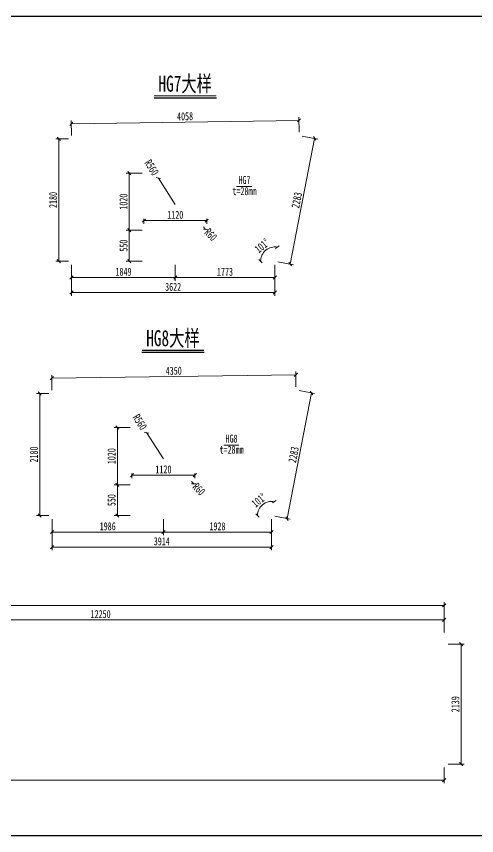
# Model space of a CAD drawing. Header units: millimetres. Extents: x -89049 to 410567, y -307459 to -100425.
# Drawn here: x 380143 to 388348, y -153251 to -138634 of the extents above; entities that cross this region are included whole.
import ezdxf
from ezdxf.enums import TextEntityAlignment as Align

# ---------------------------------------------------------------- set-up
doc = ezdxf.new("R2010")
doc.units = ezdxf.units.MM
doc.layers.get('Defpoints').update_dxf_attribs({"color": 8})
for name, color, linetype, lineweight in [('文字', 7, 'Continuous', 15), ('标注线及字体', 2, 'Continuous', 15), ('细实线', 4, 'Continuous', 15)]:
    doc.layers.add(name, color=color, linetype=linetype, lineweight=lineweight)
doc.styles.add('111', font='', dxfattribs={"width": 0.7})
doc.styles.add('BM_Dim', font='', dxfattribs={"width": 0.85})
doc.styles.get('111').set_extended_font_data('仿宋_GB2312')
doc.styles.get('BM_Dim').set_extended_font_data('仿宋_GB2312')
doc.dimstyles.new('200', dxfattribs={"dimscale": 0, "dimtxt": 2.5, "dimasz": 1, "dimexe": 1, "dimexo": 1, "dimgap": 0.6, "dimtad": 1, "dimdec": 0, "dimdsep": 46, "dimtxsty": '111', "dimblk": 'OBLIQUE', "dimcen": 0, "dimclrd": 4, "dimclre": 4, "dimclrt": 4, "dimadec": 1, "dimazin": 2, "dimtfac": 1, "dimtdec": 0, "dimtix": 1, "dimtmove": 2, "dimatfit": 3, "dimfxl": 4, "dimfxlon": 1, "dimtolj": 1, "dimlwd": -1, "dimlwe": -1, "dimarcsym": 0})

# ---------------------------------------------------------------- blocks, each defined once
blk = doc.blocks.new('_Oblique')
at = {"color": 0, "linetype": 'ByBlock', "lineweight": -2}
blk.add_line((-0.5, -0.5), (0.5, 0.5), dxfattribs=at)
blk = doc.blocks.new('*D1676')
at = {"layer": 'Defpoints', "color": 0, "transparency": 16777216}
for p in [(385180, -140489), (385184, -140759), (381127, -140820)]:
    blk.add_point(p, dxfattribs=at)
at = {"layer": '细实线', "color": 4, "transparency": 16777216}
for p, q in [((385183, -140702), (385179, -140432)), ((381126, -140762), (381122, -140493)), ((381123, -140550), (385180, -140489))]:
    blk.add_line(p, q, dxfattribs=at)
at = {"layer": '细实线', "color": 4, "transparency": 16777216, "xscale": 57.14285714285715, "yscale": 57.14285714285715, "zscale": 57.14285714285715}
for p, rotation in [((385180, -140489), 0.8593978521818196), ((381123, -140550), 180.8593978521818)]:
    blk.add_blockref('_Oblique', p, dxfattribs=dict(at, rotation=rotation))
at = {"layer": '细实线', "color": 4, "transparency": 16777216, "insert": (383150, -140417), "char_height": 142.9, "attachment_point": 5, "rotation": 0.8594, "style": '111'}
blk.add_mtext('\\A1;4058', dxfattribs=at)
blk = doc.blocks.new('*D1677')
at = {"layer": 'Defpoints', "color": 0, "transparency": 16777216}
for p in [(381127, -143000), (384749, -143000), (384749, -143562)]:
    blk.add_point(p, dxfattribs=at)
at = {"layer": '细实线', "color": 4, "transparency": 16777216}
for p, q in [((381127, -143334), (381127, -143619)), ((384749, -143334), (384749, -143619)), ((381127, -143562), (384749, -143562))]:
    blk.add_line(p, q, dxfattribs=at)
at = {"layer": '细实线', "color": 4, "transparency": 16777216, "xscale": 57.14285714285715, "yscale": 57.14285714285715, "zscale": 57.14285714285715}
for p, rotation in [((381127, -143562), 179.9999999999991), ((384749, -143562), 359.9999999999991)]:
    blk.add_blockref('_Oblique', p, dxfattribs=dict(at, rotation=rotation))
at = {"layer": '细实线', "color": 4, "transparency": 16777216, "insert": (382938, -143460), "char_height": 142.9, "attachment_point": 5, "style": '111'}
blk.add_mtext('\\A1;3622', dxfattribs=at)
blk = doc.blocks.new('*D1678')
at = {"layer": 'Defpoints', "color": 0, "transparency": 16777216}
for p in [(385184, -140759), (385460, -140812), (384749, -143000)]:
    blk.add_point(p, dxfattribs=at)
at = {"layer": '细实线', "color": 4, "transparency": 16777216}
for p, q in [((385024, -143054), (385460, -140812)), ((385240, -140770), (385516, -140823)), ((384805, -143011), (385081, -143065))]:
    blk.add_line(p, q, dxfattribs=at)
at = {"layer": '细实线', "color": 4, "transparency": 16777216, "xscale": 57.14285714285715, "yscale": 57.14285714285715, "zscale": 57.14285714285715}
for p, rotation in [((385460, -140812), 78.99999999998344), ((385024, -143054), 258.9999999999834)]:
    blk.add_blockref('_Oblique', p, dxfattribs=dict(at, rotation=rotation))
at = {"layer": '细实线', "color": 4, "transparency": 16777216, "insert": (385142, -141913), "char_height": 142.9, "attachment_point": 5, "rotation": 79, "style": '111'}
blk.add_mtext('\\A1;2283', dxfattribs=at)
blk = doc.blocks.new('*D1679')
at = {"layer": 'Defpoints', "color": 0, "transparency": 16777216}
for p in [(381127, -140820), (380901, -143000), (381127, -143000)]:
    blk.add_point(p, dxfattribs=at)
at = {"layer": '细实线', "color": 4, "transparency": 16777216}
for p, q in [((381070, -140820), (380844, -140820)), ((380901, -140820), (380901, -143000)), ((381070, -143000), (380844, -143000))]:
    blk.add_line(p, q, dxfattribs=at)
at = {"layer": '细实线', "color": 4, "transparency": 16777216, "xscale": 57.14285714285715, "yscale": 57.14285714285715, "zscale": 57.14285714285715}
for p, rotation in [((380901, -140820), 90), ((380901, -143000), 270)]:
    blk.add_blockref('_Oblique', p, dxfattribs=dict(at, rotation=rotation))
at = {"layer": '细实线', "color": 4, "transparency": 16777216, "insert": (380798, -141910), "char_height": 142.9, "attachment_point": 5, "rotation": 90, "style": '111'}
blk.add_mtext('\\A1;2180', dxfattribs=at)
blk = doc.blocks.new('*D1680')
at = {"layer": 'Defpoints', "color": 0, "transparency": 16777216}
for p in [(382976, -142450), (382156, -143000), (382976, -143000)]:
    blk.add_point(p, dxfattribs=at)
at = {"layer": '细实线', "color": 4, "transparency": 16777216}
for p, q in [((382384, -142450), (382099, -142450)), ((382156, -142450), (382156, -143000)), ((382384, -143000), (382099, -143000))]:
    blk.add_line(p, q, dxfattribs=at)
at = {"layer": '细实线', "color": 4, "transparency": 16777216, "xscale": 57.14285714285715, "yscale": 57.14285714285715, "zscale": 57.14285714285715}
for p, rotation in [((382156, -142450), 90), ((382156, -143000), 270)]:
    blk.add_blockref('_Oblique', p, dxfattribs=dict(at, rotation=rotation))
at = {"layer": '细实线', "color": 4, "transparency": 16777216, "insert": (382053, -142725), "char_height": 142.9, "attachment_point": 5, "rotation": 90, "style": '111'}
blk.add_mtext('\\A1;550', dxfattribs=at)
blk = doc.blocks.new('*D1681')
at = {"layer": 'Defpoints', "color": 0, "transparency": 16777216}
for p in [(382156, -141430), (382976, -141430), (382976, -142450)]:
    blk.add_point(p, dxfattribs=at)
at = {"layer": '细实线', "color": 4, "transparency": 16777216}
for p, q in [((382384, -141430), (382099, -141430)), ((382156, -142450), (382156, -141430)), ((382384, -142450), (382099, -142450))]:
    blk.add_line(p, q, dxfattribs=at)
at = {"layer": '细实线', "color": 4, "transparency": 16777216, "xscale": 57.14285714285715, "yscale": 57.14285714285715, "zscale": 57.14285714285715}
for p, rotation in [((382156, -141430), 90), ((382156, -142450), 270)]:
    blk.add_blockref('_Oblique', p, dxfattribs=dict(at, rotation=rotation))
at = {"layer": '细实线', "color": 4, "transparency": 16777216, "insert": (382053, -141940), "char_height": 142.9, "attachment_point": 5, "rotation": 90, "style": '111'}
blk.add_mtext('\\A1;1020', dxfattribs=at)
blk = doc.blocks.new('*D1682')
at = {"layer": 'Defpoints', "color": 0, "transparency": 16777216}
for p in [(382976, -142450), (381127, -143000), (382976, -143294)]:
    blk.add_point(p, dxfattribs=at)
at = {"layer": '细实线', "color": 4, "transparency": 16777216}
for p, q in [((381127, -143065), (381127, -143351)), ((382976, -143065), (382976, -143351)), ((381127, -143294), (382976, -143294))]:
    blk.add_line(p, q, dxfattribs=at)
at = {"layer": '细实线', "color": 4, "transparency": 16777216, "xscale": 57.14285714285715, "yscale": 57.14285714285715, "zscale": 57.14285714285715, "rotation": 180}
blk.add_blockref('_Oblique', (381127, -143294), dxfattribs=at)
at = {"layer": '细实线', "color": 4, "transparency": 16777216, "xscale": 57.14285714285715, "yscale": 57.14285714285715, "zscale": 57.14285714285715}
blk.add_blockref('_Oblique', (382976, -143294), dxfattribs=at)
at = {"layer": '细实线', "color": 4, "transparency": 16777216, "insert": (382052, -143192), "char_height": 142.9, "attachment_point": 5, "style": '111'}
blk.add_mtext('\\A1;1849', dxfattribs=at)
blk = doc.blocks.new('*D1683')
at = {"layer": 'Defpoints', "color": 0, "transparency": 16777216}
for p in [(382976, -142450), (384749, -143000), (384749, -143294)]:
    blk.add_point(p, dxfattribs=at)
at = {"layer": '细实线', "color": 4, "transparency": 16777216}
for p, q in [((382976, -143065), (382976, -143351)), ((384749, -143065), (384749, -143351)), ((382976, -143294), (384749, -143294))]:
    blk.add_line(p, q, dxfattribs=at)
at = {"layer": '细实线', "color": 4, "transparency": 16777216, "xscale": 57.14285714285715, "yscale": 57.14285714285715, "zscale": 57.14285714285715, "rotation": 180}
blk.add_blockref('_Oblique', (382976, -143294), dxfattribs=at)
at = {"layer": '细实线', "color": 4, "transparency": 16777216, "xscale": 57.14285714285715, "yscale": 57.14285714285715, "zscale": 57.14285714285715}
blk.add_blockref('_Oblique', (384749, -143294), dxfattribs=at)
at = {"layer": '细实线', "color": 4, "transparency": 16777216, "insert": (383862, -143192), "char_height": 142.9, "attachment_point": 5, "style": '111'}
blk.add_mtext('\\A1;1773', dxfattribs=at)
blk = doc.blocks.new('*D1684')
at = {"layer": 'Defpoints', "color": 0, "transparency": 16777216}
for p in [(382416, -142190), (383536, -142190), (383536, -142278)]:
    blk.add_point(p, dxfattribs=at)
at = {"layer": '细实线', "color": 4, "transparency": 16777216}
for p, q in [((382416, -142247), (382416, -142335)), ((382416, -142278), (383536, -142278)), ((383536, -142247), (383536, -142335))]:
    blk.add_line(p, q, dxfattribs=at)
at = {"layer": '细实线', "color": 4, "transparency": 16777216, "xscale": 57.14285714285715, "yscale": 57.14285714285715, "zscale": 57.14285714285715, "rotation": 180}
blk.add_blockref('_Oblique', (382416, -142278), dxfattribs=at)
at = {"layer": '细实线', "color": 4, "transparency": 16777216, "xscale": 57.14285714285715, "yscale": 57.14285714285715, "zscale": 57.14285714285715}
blk.add_blockref('_Oblique', (383536, -142278), dxfattribs=at)
at = {"layer": '细实线', "color": 4, "transparency": 16777216, "insert": (382976, -142176), "char_height": 142.9, "attachment_point": 5, "style": '111'}
blk.add_mtext('\\A1;1120', dxfattribs=at)
blk = doc.blocks.new('*D1685')
at = {"layer": 'Defpoints', "color": 0, "transparency": 16777216}
for p in [(382675, -141518), (382976, -141990)]:
    blk.add_point(p, dxfattribs=at)
at = {"layer": '细实线', "color": 4, "transparency": 16777216}
for p, q in [((382675, -141518), (382976, -141990)), ((382976, -141990), (382675, -141518))]:
    blk.add_line(p, q, dxfattribs=at)
at = {"layer": '细实线', "color": 4, "transparency": 16777216, "xscale": 57.14285714285715, "yscale": 57.14285714285715, "zscale": 57.14285714285715, "rotation": 122.5175892458309}
blk.add_blockref('_Oblique', (382675, -141518), dxfattribs=at)
at = {"layer": '细实线', "color": 4, "transparency": 16777216, "insert": (382556, -141331), "char_height": 142.9, "attachment_point": 5, "rotation": 302.5176, "style": '111'}
blk.add_mtext('\\A1;R560', dxfattribs=at)
blk = doc.blocks.new('*D1686')
at = {"layer": 'Defpoints', "color": 0, "transparency": 16777216}
for p in [(383476, -142390), (383517, -142434)]:
    blk.add_point(p, dxfattribs=at)
at = {"layer": '细实线', "color": 4, "transparency": 16777216}
for p, q in [((383517, -142434), (383476, -142390)), ((383476, -142390), (383517, -142434))]:
    blk.add_line(p, q, dxfattribs=at)
at = {"layer": '细实线', "color": 4, "transparency": 16777216, "xscale": 57.14285714285715, "yscale": 57.14285714285715, "zscale": 57.14285714285715, "rotation": 313.6470065939067}
blk.add_blockref('_Oblique', (383517, -142434), dxfattribs=at)
at = {"layer": '细实线', "color": 4, "transparency": 16777216, "insert": (383609, -142529), "char_height": 142.9, "attachment_point": 5, "rotation": 313.647, "style": '111'}
blk.add_mtext('\\A1;R60', dxfattribs=at)
blk = doc.blocks.new('*D1687')
at = {"layer": 'Defpoints', "color": 0, "transparency": 16777216}
for p in [(384827, -142597), (384535, -142867), (384352, -143000), (384714, -143000), (384755, -142966)]:
    blk.add_point(p, dxfattribs=at)
at = {"layer": '细实线', "color": 4, "transparency": 16777216}
blk.add_arc((384749, -143000), 252, 79, 180, dxfattribs=at)
at = {"layer": '细实线', "color": 4, "transparency": 16777216, "xscale": 57.14285714285715, "yscale": 57.14285714285715, "zscale": 57.14285714285715}
for p, rotation in [((384797, -142752), 348.9999999999809), ((384496, -143000), 270)]:
    blk.add_blockref('_Oblique', p, dxfattribs=dict(at, rotation=rotation))
at = {"layer": '细实线', "color": 4, "transparency": 16777216, "insert": (384523, -142727), "char_height": 142.9, "attachment_point": 5, "rotation": 39.5, "style": '111'}
blk.add_mtext('\\A1;101%%d', dxfattribs=at)
blk = doc.blocks.new('*D1707')
at = {"layer": 'Defpoints', "color": 0, "transparency": 16777216}
for p in [(385124, -145030), (380778, -145361), (385128, -145300)]:
    blk.add_point(p, dxfattribs=at)
at = {"layer": '细实线', "color": 4, "transparency": 16777216}
for p, q in [((385127, -145242), (385123, -144973)), ((380777, -145304), (380773, -145034)), ((380774, -145091), (385124, -145030))]:
    blk.add_line(p, q, dxfattribs=at)
at = {"layer": '细实线', "color": 4, "transparency": 16777216, "xscale": 57.14285714285715, "yscale": 57.14285714285715, "zscale": 57.14285714285715}
for p, rotation in [((385124, -145030), 0.8065896329673979), ((380774, -145091), 180.8065896329674)]:
    blk.add_blockref('_Oblique', p, dxfattribs=dict(at, rotation=rotation))
at = {"layer": '细实线', "color": 4, "transparency": 16777216, "insert": (382948, -144958), "char_height": 142.9, "attachment_point": 5, "rotation": 0.8066, "style": '111'}
blk.add_mtext('\\A1;4350', dxfattribs=at)
blk = doc.blocks.new('*D1708')
at = {"layer": 'Defpoints', "color": 0, "transparency": 16777216}
for p in [(380778, -147541), (384692, -147541), (384692, -148103)]:
    blk.add_point(p, dxfattribs=at)
at = {"layer": '细实线', "color": 4, "transparency": 16777216}
for p, q in [((380778, -147874), (380778, -148160)), ((384692, -147874), (384692, -148160)), ((380778, -148103), (384692, -148103))]:
    blk.add_line(p, q, dxfattribs=at)
at = {"layer": '细实线', "color": 4, "transparency": 16777216, "xscale": 57.14285714285715, "yscale": 57.14285714285715, "zscale": 57.14285714285715}
for p, rotation in [((380778, -148103), 179.999999999997), ((384692, -148103), 359.999999999997)]:
    blk.add_blockref('_Oblique', p, dxfattribs=dict(at, rotation=rotation))
at = {"layer": '细实线', "color": 4, "transparency": 16777216, "insert": (382735, -148001), "char_height": 142.9, "attachment_point": 5, "style": '111'}
blk.add_mtext('\\A1;3914', dxfattribs=at)
blk = doc.blocks.new('*D1709')
at = {"layer": 'Defpoints', "color": 0, "transparency": 16777216}
for p in [(385128, -145300), (385404, -145353), (384692, -147541)]:
    blk.add_point(p, dxfattribs=at)
at = {"layer": '细实线', "color": 4, "transparency": 16777216}
for p, q in [((384968, -147594), (385404, -145353)), ((385184, -145310), (385460, -145364)), ((384748, -147552), (385024, -147605))]:
    blk.add_line(p, q, dxfattribs=at)
at = {"layer": '细实线', "color": 4, "transparency": 16777216, "xscale": 57.14285714285715, "yscale": 57.14285714285715, "zscale": 57.14285714285715}
for p, rotation in [((385404, -145353), 78.99999999998344), ((384968, -147594), 258.9999999999834)]:
    blk.add_blockref('_Oblique', p, dxfattribs=dict(at, rotation=rotation))
at = {"layer": '细实线', "color": 4, "transparency": 16777216, "insert": (385085, -146454), "char_height": 142.9, "attachment_point": 5, "rotation": 79, "style": '111'}
blk.add_mtext('\\A1;2283', dxfattribs=at)
blk = doc.blocks.new('*D1710')
at = {"layer": 'Defpoints', "color": 0, "transparency": 16777216}
for p in [(380778, -145361), (380559, -147541), (380778, -147541)]:
    blk.add_point(p, dxfattribs=at)
at = {"layer": '细实线', "color": 4, "transparency": 16777216}
for p, q in [((380721, -145361), (380502, -145361)), ((380559, -145361), (380559, -147541)), ((380721, -147541), (380502, -147541))]:
    blk.add_line(p, q, dxfattribs=at)
at = {"layer": '细实线', "color": 4, "transparency": 16777216, "xscale": 57.14285714285715, "yscale": 57.14285714285715, "zscale": 57.14285714285715}
for p, rotation in [((380559, -145361), 90), ((380559, -147541), 270)]:
    blk.add_blockref('_Oblique', p, dxfattribs=dict(at, rotation=rotation))
at = {"layer": '细实线', "color": 4, "transparency": 16777216, "insert": (380456, -146451), "char_height": 142.9, "attachment_point": 5, "rotation": 90, "style": '111'}
blk.add_mtext('\\A1;2180', dxfattribs=at)
blk = doc.blocks.new('*D1711')
at = {"layer": 'Defpoints', "color": 0, "transparency": 16777216}
for p in [(382764, -146991), (381943, -147541), (382764, -147541)]:
    blk.add_point(p, dxfattribs=at)
at = {"layer": '细实线', "color": 4, "transparency": 16777216}
for p, q in [((382172, -146991), (381886, -146991)), ((381943, -146991), (381943, -147541)), ((382172, -147541), (381886, -147541))]:
    blk.add_line(p, q, dxfattribs=at)
at = {"layer": '细实线', "color": 4, "transparency": 16777216, "xscale": 57.14285714285715, "yscale": 57.14285714285715, "zscale": 57.14285714285715}
for p, rotation in [((381943, -146991), 90), ((381943, -147541), 270)]:
    blk.add_blockref('_Oblique', p, dxfattribs=dict(at, rotation=rotation))
at = {"layer": '细实线', "color": 4, "transparency": 16777216, "insert": (381841, -147266), "char_height": 142.9, "attachment_point": 5, "rotation": 90, "style": '111'}
blk.add_mtext('\\A1;550', dxfattribs=at)
blk = doc.blocks.new('*D1712')
at = {"layer": 'Defpoints', "color": 0, "transparency": 16777216}
for p in [(381943, -145971), (382764, -145971), (382764, -146991)]:
    blk.add_point(p, dxfattribs=at)
at = {"layer": '细实线', "color": 4, "transparency": 16777216}
for p, q in [((382172, -145971), (381886, -145971)), ((381943, -146991), (381943, -145971)), ((382172, -146991), (381886, -146991))]:
    blk.add_line(p, q, dxfattribs=at)
at = {"layer": '细实线', "color": 4, "transparency": 16777216, "xscale": 57.14285714285715, "yscale": 57.14285714285715, "zscale": 57.14285714285715}
for p, rotation in [((381943, -145971), 90), ((381943, -146991), 270)]:
    blk.add_blockref('_Oblique', p, dxfattribs=dict(at, rotation=rotation))
at = {"layer": '细实线', "color": 4, "transparency": 16777216, "insert": (381841, -146481), "char_height": 142.9, "attachment_point": 5, "rotation": 90, "style": '111'}
blk.add_mtext('\\A1;1020', dxfattribs=at)
blk = doc.blocks.new('*D1713')
at = {"layer": 'Defpoints', "color": 0, "transparency": 16777216}
for p in [(382764, -146531), (380778, -147541), (382764, -147835)]:
    blk.add_point(p, dxfattribs=at)
at = {"layer": '细实线', "color": 4, "transparency": 16777216}
for p, q in [((380778, -147606), (380778, -147892)), ((382764, -147606), (382764, -147892)), ((380778, -147835), (382764, -147835))]:
    blk.add_line(p, q, dxfattribs=at)
at = {"layer": '细实线', "color": 4, "transparency": 16777216, "xscale": 57.14285714285715, "yscale": 57.14285714285715, "zscale": 57.14285714285715, "rotation": 180}
blk.add_blockref('_Oblique', (380778, -147835), dxfattribs=at)
at = {"layer": '细实线', "color": 4, "transparency": 16777216, "xscale": 57.14285714285715, "yscale": 57.14285714285715, "zscale": 57.14285714285715}
blk.add_blockref('_Oblique', (382764, -147835), dxfattribs=at)
at = {"layer": '细实线', "color": 4, "transparency": 16777216, "insert": (381771, -147733), "char_height": 142.9, "attachment_point": 5, "style": '111'}
blk.add_mtext('\\A1;1986', dxfattribs=at)
blk = doc.blocks.new('*D1714')
at = {"layer": 'Defpoints', "color": 0, "transparency": 16777216}
for p in [(382764, -146531), (384692, -147541), (384692, -147835)]:
    blk.add_point(p, dxfattribs=at)
at = {"layer": '细实线', "color": 4, "transparency": 16777216}
for p, q in [((382764, -147606), (382764, -147892)), ((384692, -147606), (384692, -147892)), ((382764, -147835), (384692, -147835))]:
    blk.add_line(p, q, dxfattribs=at)
at = {"layer": '细实线', "color": 4, "transparency": 16777216, "xscale": 57.14285714285715, "yscale": 57.14285714285715, "zscale": 57.14285714285715, "rotation": 180}
blk.add_blockref('_Oblique', (382764, -147835), dxfattribs=at)
at = {"layer": '细实线', "color": 4, "transparency": 16777216, "xscale": 57.14285714285715, "yscale": 57.14285714285715, "zscale": 57.14285714285715}
blk.add_blockref('_Oblique', (384692, -147835), dxfattribs=at)
at = {"layer": '细实线', "color": 4, "transparency": 16777216, "insert": (383728, -147733), "char_height": 142.9, "attachment_point": 5, "style": '111'}
blk.add_mtext('\\A1;1928', dxfattribs=at)
blk = doc.blocks.new('*D1715')
at = {"layer": 'Defpoints', "color": 0, "transparency": 16777216}
for p in [(382204, -146731), (383324, -146731), (383324, -146819)]:
    blk.add_point(p, dxfattribs=at)
at = {"layer": '细实线', "color": 4, "transparency": 16777216}
for p, q in [((382204, -146788), (382204, -146876)), ((382204, -146819), (383324, -146819)), ((383324, -146788), (383324, -146876))]:
    blk.add_line(p, q, dxfattribs=at)
at = {"layer": '细实线', "color": 4, "transparency": 16777216, "xscale": 57.14285714285715, "yscale": 57.14285714285715, "zscale": 57.14285714285715, "rotation": 180}
blk.add_blockref('_Oblique', (382204, -146819), dxfattribs=at)
at = {"layer": '细实线', "color": 4, "transparency": 16777216, "xscale": 57.14285714285715, "yscale": 57.14285714285715, "zscale": 57.14285714285715}
blk.add_blockref('_Oblique', (383324, -146819), dxfattribs=at)
at = {"layer": '细实线', "color": 4, "transparency": 16777216, "insert": (382764, -146717), "char_height": 142.9, "attachment_point": 5, "style": '111'}
blk.add_mtext('\\A1;1120', dxfattribs=at)
blk = doc.blocks.new('*D1716')
at = {"layer": 'Defpoints', "color": 0, "transparency": 16777216}
for p in [(382463, -146059), (382764, -146531)]:
    blk.add_point(p, dxfattribs=at)
at = {"layer": '细实线', "color": 4, "transparency": 16777216}
for p, q in [((382463, -146059), (382764, -146531)), ((382764, -146531), (382463, -146059))]:
    blk.add_line(p, q, dxfattribs=at)
at = {"layer": '细实线', "color": 4, "transparency": 16777216, "xscale": 57.14285714285715, "yscale": 57.14285714285715, "zscale": 57.14285714285715, "rotation": 122.5175892458309}
blk.add_blockref('_Oblique', (382463, -146059), dxfattribs=at)
at = {"layer": '细实线', "color": 4, "transparency": 16777216, "insert": (382344, -145872), "char_height": 142.9, "attachment_point": 5, "rotation": 302.5176, "style": '111'}
blk.add_mtext('\\A1;R560', dxfattribs=at)
blk = doc.blocks.new('*D1717')
at = {"layer": 'Defpoints', "color": 0, "transparency": 16777216}
for p in [(383264, -146931), (383305, -146974)]:
    blk.add_point(p, dxfattribs=at)
at = {"layer": '细实线', "color": 4, "transparency": 16777216}
for p, q in [((383305, -146974), (383264, -146931)), ((383264, -146931), (383305, -146974))]:
    blk.add_line(p, q, dxfattribs=at)
at = {"layer": '细实线', "color": 4, "transparency": 16777216, "xscale": 57.14285714285715, "yscale": 57.14285714285715, "zscale": 57.14285714285715, "rotation": 313.6470065939067}
blk.add_blockref('_Oblique', (383305, -146974), dxfattribs=at)
at = {"layer": '细实线', "color": 4, "transparency": 16777216, "insert": (383397, -147070), "char_height": 142.9, "attachment_point": 5, "rotation": 313.647, "style": '111'}
blk.add_mtext('\\A1;R60', dxfattribs=at)
blk = doc.blocks.new('*D1718')
at = {"layer": 'Defpoints', "color": 0, "transparency": 16777216}
for p in [(384771, -147138), (384478, -147407), (384295, -147541), (384657, -147541), (384699, -147507)]:
    blk.add_point(p, dxfattribs=at)
at = {"layer": '细实线', "color": 4, "transparency": 16777216}
blk.add_arc((384692, -147541), 252, 79, 180, dxfattribs=at)
at = {"layer": '细实线', "color": 4, "transparency": 16777216, "xscale": 57.14285714285715, "yscale": 57.14285714285715, "zscale": 57.14285714285715}
for p, rotation in [((384740, -147293), 348.9999999999809), ((384440, -147541), 270)]:
    blk.add_blockref('_Oblique', p, dxfattribs=dict(at, rotation=rotation))
at = {"layer": '细实线', "color": 4, "transparency": 16777216, "insert": (384467, -147267), "char_height": 142.9, "attachment_point": 5, "rotation": 39.5, "style": '111'}
blk.add_mtext('\\A1;101%%d', dxfattribs=at)
blk = doc.blocks.new('*D1731')
at = {"layer": 'Defpoints', "color": 0, "transparency": 16777216}
for p in [(369245, -151976), (387770, -151976), (387770, -152261)]:
    blk.add_point(p, dxfattribs=at)
at = {"layer": '细实线', "color": 4, "transparency": 16777216}
for p, q in [((369245, -152033), (369245, -152318)), ((387770, -152033), (387770, -152318)), ((369245, -152261), (387770, -152261))]:
    blk.add_line(p, q, dxfattribs=at)
at = {"layer": '细实线', "color": 4, "transparency": 16777216, "xscale": 57.14285714285715, "yscale": 57.14285714285715, "zscale": 57.14285714285715, "rotation": 180}
blk.add_blockref('_Oblique', (369245, -152261), dxfattribs=at)
at = {"layer": '细实线', "color": 4, "transparency": 16777216, "xscale": 57.14285714285715, "yscale": 57.14285714285715, "zscale": 57.14285714285715}
blk.add_blockref('_Oblique', (387770, -152261), dxfattribs=at)
at = {"layer": '细实线', "color": 4, "transparency": 16777216, "insert": (378507, -152159), "char_height": 142.9, "attachment_point": 5, "style": '111'}
blk.add_mtext('\\A1;18525', dxfattribs=at)
blk = doc.blocks.new('*D1732')
at = {"layer": 'Defpoints', "color": 0, "transparency": 16777216}
for p in [(387770, -149837), (387770, -151976), (388072, -151976)]:
    blk.add_point(p, dxfattribs=at)
at = {"layer": '细实线', "color": 4, "transparency": 16777216}
for p, q in [((387843, -149837), (388129, -149837)), ((388072, -149837), (388072, -151976)), ((387843, -151976), (388129, -151976))]:
    blk.add_line(p, q, dxfattribs=at)
at = {"layer": '细实线', "color": 4, "transparency": 16777216, "xscale": 57.14285714285715, "yscale": 57.14285714285715, "zscale": 57.14285714285715}
for p, rotation in [((388072, -149837), 90), ((388072, -151976), 270)]:
    blk.add_blockref('_Oblique', p, dxfattribs=dict(at, rotation=rotation))
at = {"layer": '细实线', "color": 4, "transparency": 16777216, "insert": (387970, -150907), "char_height": 142.9, "attachment_point": 5, "rotation": 90, "style": '111'}
blk.add_mtext('\\A1;2139', dxfattribs=at)
blk = doc.blocks.new('*D1733')
at = {"layer": 'Defpoints', "color": 0, "transparency": 16777216}
for p in [(367748, -150351), (369431, -151814), (369221, -151951), (369280, -151976), (387770, -151976)]:
    blk.add_point(p, dxfattribs=at)
at = {"layer": '细实线', "color": 4, "transparency": 16777216}
blk.add_arc((369245, -151976), 247, 0, 132.6489, dxfattribs=at)
at = {"layer": '细实线', "color": 4, "transparency": 16777216, "xscale": 57.14285714285715, "yscale": 57.14285714285715, "zscale": 57.14285714285715}
for p, rotation in [((369077, -151795), 222.6489191297599), ((369491, -151976), 270)]:
    blk.add_blockref('_Oblique', p, dxfattribs=dict(at, rotation=rotation))
at = {"layer": '细实线', "color": 4, "transparency": 16777216, "insert": (369385, -151657), "char_height": 142.86, "attachment_point": 5, "rotation": 336.3245, "style": '111'}
blk.add_mtext('\\A1;132.6%%d', dxfattribs=at)
blk = doc.blocks.new('*D1738')
at = {"layer": 'Defpoints', "color": 0, "transparency": 16777216}
for p in [(387770, -149401), (375520, -149820), (387770, -149837)]:
    blk.add_point(p, dxfattribs=at)
at = {"layer": '细实线', "color": 4, "transparency": 16777216}
for p, q in [((375520, -149630), (375520, -149344)), ((387770, -149630), (387770, -149344)), ((375520, -149401), (387770, -149401))]:
    blk.add_line(p, q, dxfattribs=at)
at = {"layer": '细实线', "color": 4, "transparency": 16777216, "xscale": 57.14285714285715, "yscale": 57.14285714285715, "zscale": 57.14285714285715, "rotation": 180}
blk.add_blockref('_Oblique', (375520, -149401), dxfattribs=at)
at = {"layer": '细实线', "color": 4, "transparency": 16777216, "xscale": 57.14285714285715, "yscale": 57.14285714285715, "zscale": 57.14285714285715}
blk.add_blockref('_Oblique', (387770, -149401), dxfattribs=at)
at = {"layer": '细实线', "color": 4, "transparency": 16777216, "insert": (381645, -149299), "char_height": 142.9, "attachment_point": 5, "style": '111'}
blk.add_mtext('\\A1;12250', dxfattribs=at)
blk = doc.blocks.new('*D1739')
at = {"layer": 'Defpoints', "color": 0, "transparency": 16777216}
for p in [(387770, -149143), (367174, -149729), (387770, -149900)]:
    blk.add_point(p, dxfattribs=at)
at = {"layer": '细实线', "color": 4, "transparency": 16777216}
for p, q in [((367174, -149372), (367174, -149086)), ((387770, -149372), (387770, -149086)), ((367174, -149143), (387770, -149143))]:
    blk.add_line(p, q, dxfattribs=at)
at = {"layer": '细实线', "color": 4, "transparency": 16777216, "xscale": 57.14285714285715, "yscale": 57.14285714285715, "zscale": 57.14285714285715, "rotation": 180}
blk.add_blockref('_Oblique', (367174, -149143), dxfattribs=at)
at = {"layer": '细实线', "color": 4, "transparency": 16777216, "xscale": 57.14285714285715, "yscale": 57.14285714285715, "zscale": 57.14285714285715}
blk.add_blockref('_Oblique', (387770, -149143), dxfattribs=at)
at = {"layer": '细实线', "color": 4, "transparency": 16777216, "insert": (377472, -149041), "char_height": 142.9, "attachment_point": 5, "style": '111'}
blk.add_mtext('\\A1;20595', dxfattribs=at)

msp = doc.modelspace()

# ---------------------------------------------------------------- linework, layer by layer
at = {"color": 4}
for p, q in [((382598.7, -140085.2), (383708.1, -140085.2)), ((382380.6, -144626), (383490, -144626))]:
    msp.add_line(p, q, dxfattribs=at)
at = {"color": 6, "const_width": 20.6}
for points in [[(382598.7, -140050.9), (383708.1, -140050.9)], [(382380.6, -144591.7), (383490, -144591.7)]]:
    msp.add_lwpolyline(points, dxfattribs=at)
at = {"layer": 'Defpoints'}
msp.add_lwpolyline([(388566.6, -138634.1), (366566.6, -138634.1), (366566.6, -153251.3), (388566.6, -153251.3)], close=True, dxfattribs=at)
at = {"layer": '细实线'}
for p, q in [((384069.3, -141670.8), (384338.1, -141670.8)), ((383839.6, -146284.3), (384108.3, -146284.3))]:
    msp.add_line(p, q, dxfattribs=at)

# ---------------------------------------------------------------- texts
at = {"layer": '文字', "style": 'BM_Dim', "width": 0.7}
for s, p in [('HG7', (384208.8, -141667.7)), ('t=28mm', (384208.8, -141866.1)), ('HG8', (383979.1, -146281.2)), ('t=28mm', (383979.1, -146479.6))]:
    msp.add_text(s, height=142.86, dxfattribs=at).set_placement(p, align=Align.BOTTOM_CENTER)
at = {"layer": '标注线及字体', "style": '111', "width": 0.7}
for s, p in [('HG7大样', (383152.3, -139828.7)), ('HG8大样', (382934.2, -144369.5))]:
    msp.add_text(s, height=285.71, dxfattribs=at).set_placement(p, align=Align.MIDDLE)

# ---------------------------------------------------------------- dimensions: what is measured, and where the dimension line sits
at = {"layer": '细实线'}
for p1, p2, distance, picture, middle in [((381127, -140819.6), (385184.4, -140758.7), 269.5, '*D1676', (383150.1, -140417.5)), ((384748.7, -143000.1), (385184.4, -140758.7), -280.9, '*D1678', (385141.9, -141913.5)), ((381127, -143000.1), (384748.7, -143000.1), -562, '*D1677', (382937.8, -143459.9)), ((380778, -145360.8), (385127.9, -145299.5), 269.5, '*D1707', (382947.7, -144958.5)), ((384692.3, -147540.9), (385127.9, -145299.5), -280.9, '*D1709', (385085.5, -146454.3)), ((380778, -147540.9), (384692.3, -147540.9), -562, '*D1708', (382735.1, -148000.7)), ((387769.6, -149837.3), (387769.6, -151976.3), 302.2, '*D1732', (387969.6, -150906.8)), ((369244.6, -151976.3), (387769.6, -151976.3), -284.8, '*D1731', (378507.1, -152158.9))]:
    dim = msp.add_aligned_dim(p1=p1, p2=p2, distance=distance, dimstyle='200', override={"dimscale": 57.142857, "dimblk": 'Oblique'}, dxfattribs=at)
    dim.commit()
    dim.dimension.update_dxf_attribs({"geometry": picture, "text_midpoint": middle})
for base, p1, p2, picture, middle in [((380900.6466, -143000.0839), (381126.9759, -140819.5986), (381126.9759, -143000.0839), '*D1679', (380798.4072, -141909.8412)), ((382155.7, -141430.1), (382976.1, -142450.1), (382976.1, -141430.1), '*D1681', (382053.5, -141940.1)), ((382155.7, -143000.1), (382976.1, -142450.1), (382976.1, -143000.1), '*D1680', (382053.5, -142725.1)), ((380558.7, -147540.9), (380778, -145360.8), (380778, -147540.9), '*D1710', (380456.4, -146450.8)), ((381943.5, -145970.9), (382763.8, -146990.9), (382763.8, -145970.9), '*D1712', (381841.2, -146480.9)), ((381943.5, -147540.9), (382763.8, -146990.9), (382763.8, -147540.9), '*D1711', (381841.2, -147265.9))]:
    dim = msp.add_linear_dim(base=base, p1=p1, p2=p2, angle=90, dimstyle='200', override={"dimscale": 57.142857, "dimblk": 'Oblique'}, dxfattribs=at)
    dim.commit()
    dim.dimension.update_dxf_attribs({"geometry": picture, "text_midpoint": middle})
for center, mpoint, picture, middle in [((382976.1, -141990.1), (382675, -141517.9), '*D1685', (382555.9, -141331)), ((383476.1, -142390.1), (383517.5, -142433.5), '*D1686', (383608.8, -142529.2)), ((382763.8, -146530.9), (382462.8, -146058.7), '*D1716', (382343.6, -145871.8)), ((383263.8, -146930.9), (383305.2, -146974.3), '*D1717', (383396.5, -147070))]:
    dim = msp.add_radius_dim(center=center, mpoint=mpoint, dimstyle='200', override={"dimscale": 57.142857, "dimblk": 'Oblique'}, dxfattribs=at)
    dim.commit()
    dim.dimension.update_dxf_attribs({"geometry": picture, "text_midpoint": middle, "dimtype": 164})
for base, p1, p2, picture, middle in [((383536.1, -142278.1), (382416.1, -142190.1), (383536.1, -142190.1), '*D1684', (382976.1, -142175.8)), ((382976.1, -143294), (381127, -143000.1), (382976.1, -142450.1), '*D1682', (382051.5, -143191.7)), ((384748.7, -143294), (382976.1, -142450.1), (384748.7, -143000.1), '*D1683', (383862.4, -143191.7)), ((382763.8, -147834.8), (380778, -147540.9), (382763.8, -146530.9), '*D1713', (381770.9, -147732.5)), ((384692.2745, -147834.7779), (382763.8369, -146530.8873), (384692.2745, -147540.8873), '*D1714', (383728.0557, -147732.5385)), ((383323.8, -146818.9), (382203.8, -146730.9), (383323.8, -146730.9), '*D1715', (382763.8, -146716.6)), ((387769.6, -149143.4), (367174.4, -149728.8), (387769.6, -149900.2), '*D1739', (377472, -149041.2)), ((387769.6, -149401.4), (375519.6, -149820.3), (387769.6, -149837.3), '*D1738', (381644.6, -149299.1))]:
    dim = msp.add_linear_dim(base=base, p1=p1, p2=p2, dimstyle='200', override={"dimscale": 57.142857, "dimblk": 'Oblique'}, dxfattribs=at)
    dim.commit()
    dim.dimension.update_dxf_attribs({"geometry": picture, "text_midpoint": middle})
for base, line1, line2, picture, middle in [((384534.6, -142866.6), ((384827, -142597.3), (384755.4, -142965.7)), ((384713.7, -143000.1), (384351.8, -143000.1)), '*D1687', (384523.2, -142726.5)), ((384478.2, -147407.4), ((384770.6, -147138.1), (384699, -147506.5)), ((384657.3, -147540.9), (384295.4, -147540.9)), '*D1718', (384466.8, -147267.3)), ((369430.7, -151814.3), ((367747.7, -150351.2), (369220.9, -151950.6)), ((369279.6, -151976.3), (387769.6, -151976.3)), '*D1733', (369384.7, -151656.8))]:
    dim = msp.add_angular_dim_2l(base=base, line1=line1, line2=line2, dimstyle='200', override={"dimscale": 57.142857, "dimblk": 'Oblique'}, dxfattribs=at)
    dim.commit()
    dim.dimension.update_dxf_attribs({"geometry": picture, "text_midpoint": middle})

doc.saveas('drawing.dxf')
